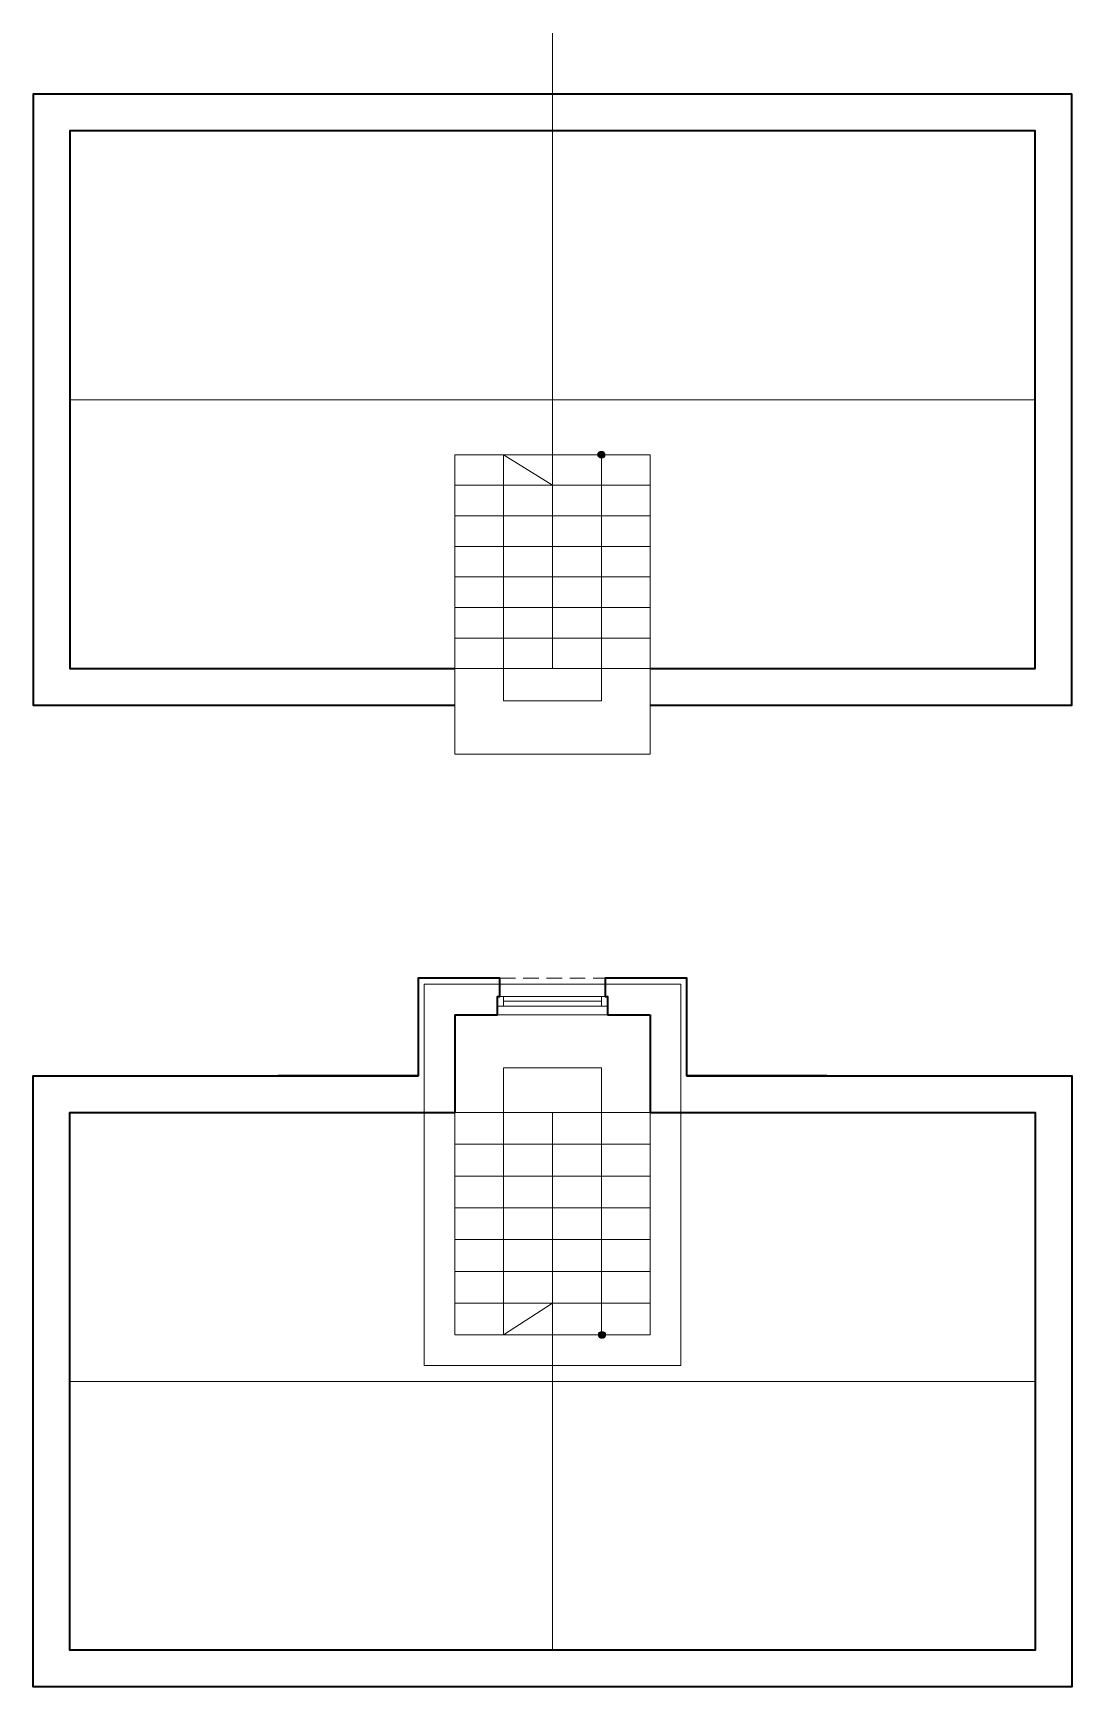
# Model space of a CAD drawing. Header units: millimetres. Extents: x -2481 to 9238, y -476 to 10647.
# Drawn here: x 1049 to 1899, y 5550 to 6903 of the extents above; entities that cross this region are included whole.
import ezdxf

# ---------------------------------------------------------------- set-up
doc = ezdxf.new("R2010")
doc.units = ezdxf.units.MM
doc.linetypes.add('DASHED', pattern=[19.05, 12.7, -6.35])
for name, color, linetype, lineweight in [('A-ELEWACJA CIENKA', 11, 'Continuous', 13), ('A-murowane', 3, 'Continuous', 35), ('A-pod', 6, 'DASHED', 15), ('A-schody', 2, 'Continuous', 5), ('A-stolarka', 1, 'Continuous', 5)]:
    doc.layers.add(name, color=color, linetype=linetype, lineweight=lineweight)

# ---------------------------------------------------------------- blocks, each defined once
blk = doc.blocks.new('A$C7FE075C5')
at = {"layer": 'A-stolarka'}
for p, q in [((-5, 0), (-85, 0)), ((-85, -4), (-5, -4)), ((-85, -8), (-5, -8))]:
    blk.add_line(p, q, dxfattribs=at)
for points in [[(-90, 0), (-85, 0), (-85, -8), (-90, -8), (-90, 0)], [(-5, 0), (0, 0), (0, -8), (-5, -8), (-5, 0)]]:
    blk.add_lwpolyline(points, dxfattribs=at)

msp = doc.modelspace()

# ---------------------------------------------------------------- hatches: boundary and pattern name
h = msp.add_hatch(color=256)
h.dxf.hatch_style = 1
edge = h.paths.add_edge_path()
edge.add_arc((1514.4, 6558.32), 2.76, 0, 360)
h = msp.add_hatch(color=256)
h.dxf.hatch_style = 1
edge = h.paths.add_edge_path()
edge.add_arc((1514.89, 5838.05), 2.76, 0, 360)

# ---------------------------------------------------------------- linework, layer by layer
for centre in [(1514.4, 6558.32), (1514.89, 5838.05)]:
    msp.add_circle(centre, 2.76)
at = {"layer": 'A-ELEWACJA CIENKA'}
for p, q in [((1474.4, 6463.32), (1474.4, 6903.32)), ((1474.4, 6020.05), (1474.4, 5580.05)), ((1079.4, 5800.05), (1869.4, 5800.05))]:
    msp.add_line(p, q, dxfattribs=at)
for points in [[(1369.4, 6125.05), (1579.4, 6125.05), (1579.4, 5813.05), (1369.4, 5813.05)], [(1411.9, 6100.05), (1394.4, 6100.05), (1394.4, 6100.05), (1411.9, 6100.05)], [(1394.4, 6100.05), (1554.4, 6100.05), (1554.4, 5838.05), (1394.4, 5838.05)]]:
    msp.add_lwpolyline(points, close=True, dxfattribs=at)
at = {"layer": 'A-murowane'}
for p, q in [((1394.4, 6100.05), (1394.4, 6020.05)), ((1394.4, 6100.05), (1429.4, 6100.05)), ((1519.4, 6100.05), (1554.4, 6100.05))]:
    msp.add_line(p, q, dxfattribs=at)
for points in [[(1554.4, 6353.32), (1899.4, 6353.32), (1899.4, 6853.32), (1049.4, 6853.32), (1049.4, 6353.32), (1364.4, 6353.32)], [(1554.4, 6383.32), (1869.4, 6383.32), (1869.4, 6823.32), (1079.4, 6823.32), (1079.4, 6383.32), (1394.4, 6383.32)], [(1364.4, 6353.32), (1394.4, 6353.32)], [(1429.4, 6100.05), (1429.4, 6115.05), (1431.4, 6115.05), (1431.4, 6130.05), (1364.4, 6130.05), (1364.4, 6050.05), (1249.9, 6050.05)], [(1698.9, 6050.05), (1584.4, 6050.05), (1584.4, 6130.05), (1517.4, 6130.05), (1517.4, 6115.05), (1519.4, 6115.05), (1519.4, 6100.05)], [(1554.4, 6100.05), (1554.4, 6020.05)], [(1584.4, 6050.05), (1899.4, 6050.05), (1899.4, 5550.05), (1049.4, 5550.05), (1049.4, 6050.05), (1364.4, 6050.05)], [(1554.4, 6020.05), (1869.4, 6020.05), (1869.4, 5580.05), (1079.4, 5580.05), (1079.4, 6020.05), (1394.4, 6020.05)]]:
    msp.add_lwpolyline(points, dxfattribs=at)
at = {"layer": 'A-pod'}
for p, q in [((1431.4, 6130.05), (1517.4, 6130.05)), ((1429.4, 6100.05), (1519.4, 6100.05))]:
    msp.add_line(p, q, dxfattribs=at)
at = {"layer": 'A-schody'}
for p, q in [((1079.4, 6603.32), (1869.4, 6603.32)), ((1394.4, 6383.32), (1394.4, 6558.32)), ((1394.4, 6558.32), (1554.4, 6558.32)), ((1474.4, 6383.32), (1474.4, 6558.32)), ((1554.4, 6313.32), (1554.4, 6558.32)), ((1394.4, 6533.32), (1554.4, 6533.32)), ((1394.4, 6508.32), (1554.4, 6508.32)), ((1394.4, 6483.32), (1554.4, 6483.32)), ((1394.4, 6458.32), (1554.4, 6458.32)), ((1394.4, 6433.32), (1554.4, 6433.32)), ((1394.4, 6408.32), (1554.4, 6408.32)), ((1394.4, 6383.32), (1554.4, 6383.32)), ((1394.4, 6313.32), (1394.4, 6383.32)), ((1554.4, 6313.32), (1394.4, 6313.32)), ((1394.4, 6020.05), (1554.4, 6020.05)), ((1394.4, 6020.05), (1394.4, 5838.05)), ((1474.4, 6020.05), (1474.4, 5838.05)), ((1554.4, 6020.05), (1554.4, 5838.05)), ((1394.4, 5994.05), (1554.4, 5994.05)), ((1394.4, 5968.05), (1554.4, 5968.05)), ((1394.4, 5942.05), (1554.4, 5942.05)), ((1394.4, 5916.05), (1554.4, 5916.05)), ((1394.4, 5890.05), (1554.4, 5890.05)), ((1394.4, 5864.05), (1554.4, 5864.05)), ((1394.4, 5838.05), (1474.4, 5838.05)), ((1474.4, 5838.05), (1554.4, 5838.05))]:
    msp.add_line(p, q, dxfattribs=at)
for points in [[(1514.4, 6558.32), (1514.4, 6393.32), (1514.4, 6356.83), (1474.4, 6356.83), (1434.4, 6356.83), (1434.4, 6393.32), (1434.4, 6558.32), (1474.4, 6533.32)], [(1514.4, 5838.05), (1514.4, 6020.05), (1514.4, 6056.55), (1474.4, 6056.55), (1434.4, 6056.55), (1434.4, 6020.05), (1434.4, 5838.05), (1474.4, 5864.05)]]:
    msp.add_lwpolyline(points, dxfattribs=at)

# ---------------------------------------------------------------- block references
at = {"layer": 'A-stolarka'}
msp.add_blockref('A$C7FE075C5', (1519.4, 6115.05), dxfattribs=at)

doc.saveas('drawing.dxf')
